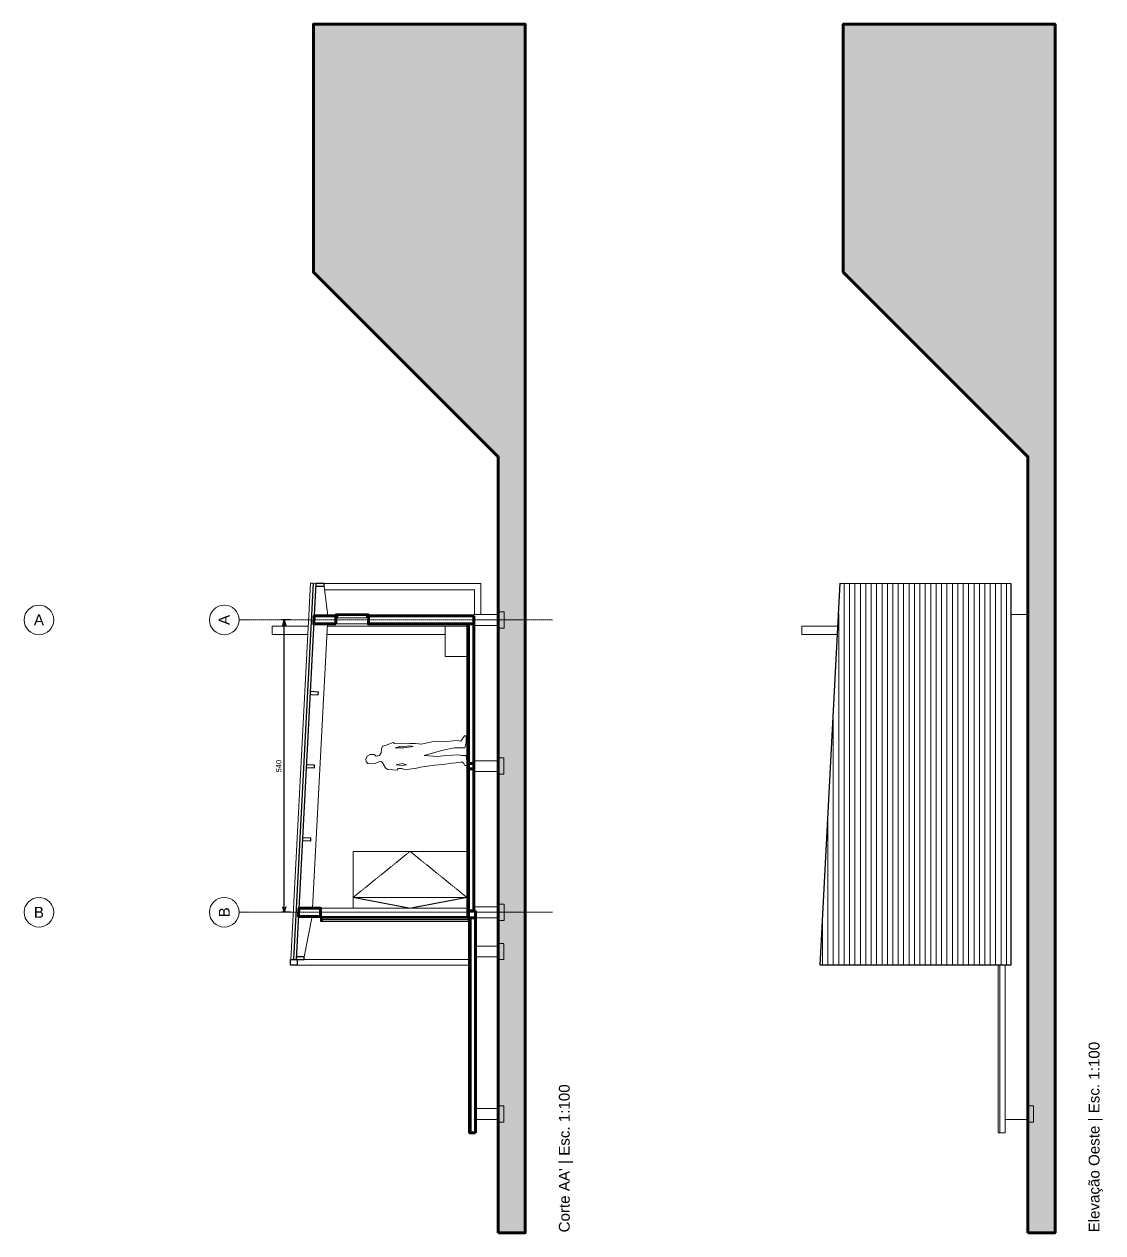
# Model space of a CAD drawing. Header units: metres. Extents: x -541 to 3567, y -3379 to 77.
# Drawn here: x 1574 to 3567, y -2350 to -118 of the extents above; entities that cross this region are included whole.
import ezdxf

# ---------------------------------------------------------------- set-up
doc = ezdxf.new("R2010")
doc.units = ezdxf.units.M
doc.header["$LTSCALE"] = 0.2
doc.header["$PDMODE"] = 3
doc.linetypes.add('ACAD_ISO10W100', pattern=[18, 12, -3, 0, -3])
doc.linetypes.add('HIDDEN2', pattern=[4.7625, 3.175, -1.5875])
doc.layers.add('COTAS E ANOTAÇÕES', color=150, linetype='Continuous')
for name, color, linetype, lineweight in [('EIXOS', 8, 'ACAD_ISO10W100', 9), ('EQUIP', 61, 'Continuous', 9), ('HACH_LINHAS', 8, 'Continuous', 9), ('HACH_SÓLIDAS', 252, 'Continuous', 9), ('LINHA FINA', 1, 'Continuous', 9), ('LINHA GROSSA', 6, 'Continuous', 60), ('LINHA MÉDIA', 3, 'Continuous', 30), ('PROJEÇAO', 30, 'HIDDEN2', 9)]:
    doc.layers.add(name, color=color, linetype=linetype, lineweight=lineweight)
doc.styles.add('0E1 2mm', font='arial.ttf', dxfattribs={"height": 2})
doc.styles.get("Standard").update_dxf_attribs({"font": 'arial.ttf'})
doc.dimstyles.get("Standard").update_dxf_attribs({"dimtxt": 10, "dimasz": 10, "dimexe": 5, "dimexo": 5, "dimgap": 5, "dimtad": 1, "dimdec": 0, "dimzin": 0, "dimdsep": 46, "dimtxsty": 'Standard', "dimblk": 'OPEN30', "dimcen": 2, "dimadec": 0, "dimazin": 0, "dimtfac": 1, "dimtdec": 0, "dimtofl": 0, "dimtmove": 0, "dimatfit": 3, "dimfxl": 1, "dimtolj": 1, "dimtzin": 0, "dimarcsym": 0})

# ---------------------------------------------------------------- blocks, each defined once
blk = doc.blocks.new('#Homem02')
at = {"color": 0}
for points in [[(-0.446, 0.046), (-0.48, 0.024), (-0.482, -0.012), (-0.401, -0.012), (-0.296, 0), (-0.297, 0.086), (-0.285, 0.136), (-0.299, 0.369), (-0.313, 0.534), (-0.296, 0.779), (-0.204, 0.456), (-0.154, 0.214), (-0.154, 0.026), (-0.065, 0), (0.065, 0), (0.065, 0.034), (-0.03, 0.098), (-0.018, 0.167), (-0.042, 0.432), (-0.03, 0.581), (-0.089, 0.829), (-0.075, 0.935), (-0.075, 1.043), (-0.066, 1.212), (-0.077, 1.326), (-0.059, 1.348), (-0.103, 1.477), (-0.123, 1.545), (-0.175, 1.565), (-0.247, 1.574), (-0.294, 1.601), (-0.306, 1.665), (-0.277, 1.701), (-0.275, 1.772), (-0.302, 1.827), (-0.356, 1.855), (-0.408, 1.848), (-0.446, 1.82), (-0.452, 1.753), (-0.447, 1.684), (-0.413, 1.613), (-0.409, 1.565), (-0.449, 1.536), (-0.527, 1.491), (-0.552, 1.452), (-0.568, 1.269), (-0.539, 1.266), (-0.539, 1.191), (-0.554, 1.143), (-0.551, 1.045), (-0.533, 0.916), (-0.509, 0.847), (-0.475, 0.587), (-0.461, 0.429), (-0.44, 0.258), (-0.423, 0.121), (-0.416, 0.083)], [(-0.471, 1.106), (-0.478, 1.189), (-0.471, 1.296), (-0.444, 1.185)], [(-0.153, 1.313), (-0.122, 1.201), (-0.128, 1.138), (-0.12, 1.044), (-0.128, 0.981), (-0.153, 1.152)]]:
    blk.add_lwpolyline(points, close=True, dxfattribs=at)
blk = doc.blocks.new('_Open30')
at = {"color": 0, "linetype": 'ByBlock', "lineweight": -2}
for p, q in [((-1, 0.27), (0, 0)), ((0, 0), (-1, -0.27)), ((0, 0), (-1, 0))]:
    blk.add_line(p, q, dxfattribs=at)
blk = doc.blocks.new('*D38')
at = {"layer": 'COTAS E ANOTAÇÕES', "color": 0, "lineweight": -2, "transparency": 16777216}
for p, q in [((2066, -1218.1), (2049.2, -1218.1)), ((2054.2, -1748.1), (2054.2, -1228.1)), ((2066, -1758.1), (2049.2, -1758.1))]:
    blk.add_line(p, q, dxfattribs=at)
at = {"layer": 'Defpoints', "color": 0, "transparency": 16777216}
for p in [(2054.2, -1218.1), (2071, -1218.1), (2071, -1758.1)]:
    blk.add_point(p, dxfattribs=at)
at = {"layer": 'COTAS E ANOTAÇÕES', "color": 0, "lineweight": -2, "transparency": 16777216, "xscale": 10, "yscale": 10, "zscale": 10}
for p, rotation in [((2054.2, -1218.1), 90), ((2054.2, -1758.1), 270)]:
    blk.add_blockref('_Open30', p, dxfattribs=dict(at, rotation=rotation))
at = {"layer": 'COTAS E ANOTAÇÕES', "color": 0, "transparency": 16777216, "insert": (2044.1, -1488.1), "char_height": 10, "attachment_point": 5, "rotation": 90}
blk.add_mtext('\\A1;540', dxfattribs=at)

msp = doc.modelspace()

# ---------------------------------------------------------------- hatches: boundary and pattern name
at = {"layer": 'HACH_LINHAS'}
h = msp.add_hatch(dxfattribs=at)
h.set_pattern_fill('_USER', color=256, scale=10, angle=90, pattern_type=0)
h.set_pattern_definition([(90, (3548.767, -4729.312), (-10, 6e-16), [])])
h.paths.add_polyline_path([(3081.7, -1150.1), (3044.8, -1855.6), (3396.7, -1855.6), (3396.7, -1208.1), (3396.7, -1150.6)])
at = {"layer": 'HACH_SÓLIDAS'}
h = msp.add_hatch(color=7, dxfattribs=at)
h.dxf.hatch_style = 1
h.paths.add_polyline_path([(2449.7, -2350.2), (2449.7, -917), (2108.2, -575.5), (2108.2, -117.7), (2449.7, -117.7), (2499.7, -117.7), (2499.7, -2350.2)])
h = msp.add_hatch(color=7, dxfattribs=at)
h.dxf.hatch_style = 1
h.paths.add_polyline_path([(3428.5, -2350.2), (3428.5, -917), (3087.1, -575.5), (3087.1, -117.7), (3428.5, -117.7), (3478.5, -117.7), (3478.5, -2350.2)])

# ---------------------------------------------------------------- linework, layer by layer
at = {"layer": 'EIXOS'}
for points in [[(2549.7, -1218.1), (1971, -1218.1)], [(2549.7, -1758.1), (1971, -1758.1)]]:
    msp.add_lwpolyline(points, dxfattribs=at)
at = {"layer": 'EIXOS', "linetype": 'Continuous'}
for centre, radius in [((1601, -1218.1), 27.3), ((1943.5, -1218.1), 27.4), ((1601, -1758.1), 27.3), ((1943.5, -1758.1), 27.4)]:
    msp.add_circle(centre, radius, dxfattribs=at)
at = {"layer": 'EQUIP'}
for points in [[(2097.9, -1244.9), (2031.7, -1244.9), (2031.7, -1244.9), (2031.7, -1229.9), (2098.6, -1229.9)], [(2351.7, -1244.9), (2132.9, -1244.9)], [(2133.7, -1229.9), (2351.7, -1229.9), (2351.7, -1244.9)], [(2391.7, -1285.6), (2351.7, -1285.6), (2351.7, -1229.9), (2391.7, -1229.9), (2391.7, -1285.6)]]:
    msp.add_lwpolyline(points, dxfattribs=at)
at = {"layer": 'LINHA FINA'}
for p, q in [((2206.7, -1214.4), (2152.7, -1214.4)), ((2203.7, -1206.9), (2155.7, -1206.9)), ((2155.7, -1209.9), (2203.7, -1209.9)), ((2391.7, -1765.6), (2127.4, -1765.6)), ((2127.4, -1768.6), (2391.7, -1768.6))]:
    msp.add_line(p, q, dxfattribs=at)
for points in [[(2102.8, -1150.1), (2066.4, -1845.6)], [(2102.8, -1150.1), (2107.8, -1150.4)], [(2107.8, -1150.4), (2112.8, -1150.6)], [(2134.7, -1210.6), (2127.8, -1155.6), (2112.5, -1155.6), (2109.7, -1210.6), (2134.7, -1210.6)], [(2112.8, -1150.6), (2407.8, -1150.6), (2417.8, -1150.6), (2417.8, -1208.1)], [(3091.7, -1150.6), (3386.7, -1150.6), (3396.7, -1150.6), (3396.7, -1208.1)], [(2128.6, -1162.6), (2405.8, -1162.6), (2405.8, -1208.1)], [(2133.9, -1225.6), (2106.4, -1750.6)], [(2149.7, -1225.6), (2209.7, -1225.6)], [(2394.7, -1765.6), (2391.7, -1765.6), (2391.7, -1225.6), (2394.7, -1225.6), (2394.7, -1765.6)], [(3386.5, -2140.6), (3428.5, -2140.6), (3428.5, -1208.1), (3396.7, -1208.1), (3396.7, -1855.6), (3386.5, -1855.6), (3386.5, -2140.6)], [(3076.7, -1244.9), (3010.5, -1244.9), (3010.5, -1244.9), (3010.5, -1229.9), (3077.5, -1229.9)], [(2391.7, -1750.6), (2181.7, -1750.6), (2181.7, -1645.6), (2391.7, -1645.6)], [(2391.7, -1765.6), (2121.4, -1765.6), (2121.4, -1750.6), (2391.7, -1750.6), (2391.7, -1765.6)], [(2105.6, -1765.5), (2091.3, -1840.6), (2076.6, -1840.6), (2080.6, -1765.6), (2105.6, -1765.5)], [(2105.6, -1765.5), (2105.6, -1765.6)], [(2397.7, -2165.6), (2394.7, -2165.6), (2394.7, -1768.1), (2397.7, -1768.1), (2397.7, -2165.6), (2394.7, -2165.6)], [(2077.9, -1845.6), (2394.7, -1845.6)], [(2077.9, -1855.6), (2394.7, -1855.6)], [(2394.7, -1855.6), (2077.9, -1855.6)], [(3056.8, -1855.6), (3373.5, -1855.6)], [(3373.5, -1855.6), (3056.8, -1855.6)], [(3376.5, -2165.6), (3373.5, -2165.6), (3373.5, -1855.6)], [(3376.5, -1855.6), (3376.5, -2165.6), (3373.5, -2165.6)], [(3376.5, -1855.6), (3376.5, -2165.6), (3386.5, -2165.6)], [(3386.5, -2165.6), (3386.5, -1855.6)]]:
    msp.add_lwpolyline(points, dxfattribs=at)
for points in [[(2449.7, -1228.1), (2449.7, -1208.1), (2404.7, -1208.1), (2404.7, -1228.1)], [(2449.7, -1498.1), (2449.7, -1478.1), (2404.7, -1478.1), (2404.7, -1498.1)], [(2407.7, -1748.1), (2449.7, -1748.1), (2449.7, -1768.1), (2407.7, -1768.1), (2407.7, -1755.6), (2404.7, -1755.6), (2404.7, -1748.1)], [(2124.4, -1768.6), (2124.4, -1771.6), (2394.7, -1771.6), (2394.7, -1768.6)], [(2449.7, -1840.6), (2449.7, -1820.6), (2407.7, -1820.6), (2407.7, -1840.6)], [(2449.7, -2140.6), (2449.7, -2120.6), (2407.7, -2120.6), (2407.7, -2140.6)]]:
    msp.add_lwpolyline(points, close=True, dxfattribs=at)
at = {"layer": 'LINHA GROSSA'}
for points in [[(2449.7, -2350.2), (2449.7, -917), (2108.2, -575.5), (2108.2, -117.7), (2449.7, -117.7), (2499.7, -117.7), (2499.7, -2350.2), (2449.7, -2350.2)], [(3428.5, -2350.2), (3428.5, -917), (3087.1, -575.5), (3087.1, -117.7), (3428.5, -117.7), (3478.5, -117.7), (3478.5, -2350.2), (3428.5, -2350.2)], [(2149.7, -1225.6), (2108.9, -1225.6), (2109.7, -1210.6), (2149.7, -1210.6), (2149.7, -1225.6)], [(2404.7, -1210.6), (2209.7, -1210.6), (2209.7, -1225.6), (2404.7, -1225.6), (2404.7, -1210.6)], [(2404.7, -1755.6), (2404.7, -1225.6), (2394.7, -1225.6), (2394.7, -1755.6), (2404.7, -1755.6)], [(2404.7, -1483.1), (2404.7, -1493.1), (2404.7, -1493.1), (2394.7, -1493.1), (2394.7, -1483.1), (2404.7, -1483.1)], [(2121.4, -1765.6), (2080.6, -1765.6), (2081.4, -1750.6), (2121.4, -1750.6), (2121.4, -1765.6)], [(2407.7, -1755.6), (2407.7, -1768.1), (2407.7, -1768.1), (2394.7, -1768.1), (2394.7, -1755.6), (2407.7, -1755.6)], [(2407.7, -2165.6), (2407.7, -1768.1), (2397.7, -1768.1), (2397.7, -2165.6), (2407.7, -2165.6)]]:
    msp.add_lwpolyline(points, dxfattribs=at)
at = {"layer": 'LINHA MÉDIA', "linetype": 'Continuous'}
for p, q in [((2152.7, -1206.9), (2155.7, -1206.9)), ((2155.7, -1209.9), (2152.7, -1209.9)), ((2155.7, -1206.9), (2155.7, -1209.9)), ((2155.7, -1208.4), (2203.7, -1208.4)), ((2203.7, -1206.9), (2206.7, -1206.9)), ((2203.7, -1209.9), (2203.7, -1206.9)), ((2206.7, -1209.9), (2203.7, -1209.9)), ((2206.7, -1209.9), (2206.7, -1209.9)), ((2124.4, -1765.6), (2127.4, -1765.6)), ((2127.4, -1768.6), (2124.4, -1768.6)), ((2127.4, -1765.6), (2127.4, -1768.6)), ((2127.4, -1767.1), (2391.7, -1767.1)), ((2391.7, -1765.6), (2394.7, -1765.6)), ((2391.7, -1768.6), (2391.7, -1765.6)), ((2394.7, -1768.6), (2391.7, -1768.6)), ((2394.7, -1768.6), (2394.7, -1768.6))]:
    msp.add_line(p, q, dxfattribs=at)
at = {"layer": 'LINHA MÉDIA'}
for points in [[(2107.8, -1150.4), (2071.4, -1845.6)], [(2112.8, -1150.6), (2076.4, -1845.6)], [(2112.5, -1155.6), (2127.8, -1155.6), (2127.8, -1150.6), (2112.8, -1150.6), (2112.5, -1155.6)], [(3044.8, -1855.6), (3081.7, -1150.1), (3396.7, -1150.6), (3396.7, -1855.6), (3044.8, -1855.6)], [(2149.7, -1214.4), (2149.7, -1206.9), (2152.7, -1206.9), (2152.7, -1214.4), (2149.7, -1214.4)], [(2206.7, -1214.4), (2206.7, -1206.9), (2209.7, -1206.9), (2209.7, -1214.4), (2206.7, -1214.4)], [(2102.1, -1355.6), (2117.2, -1356.4), (2117.5, -1351.4), (2102.3, -1350.6), (2102.1, -1355.6)], [(2095, -1490.6), (2110.2, -1491.4), (2110.4, -1486.4), (2095.2, -1485.6), (2095, -1490.6)], [(2087.9, -1625.6), (2103.1, -1626.4), (2103.4, -1621.4), (2088.2, -1620.6), (2087.9, -1625.6)], [(2065.9, -1855.6), (2065.9, -1845.6), (2077.9, -1845.6), (2077.9, -1850.6), (2077.9, -1855.6), (2065.9, -1855.6)], [(2076.4, -1845.6), (2091.3, -1845.6), (2091.3, -1840.6), (2076.6, -1840.6), (2076.4, -1845.6)]]:
    msp.add_lwpolyline(points, dxfattribs=at)
for points in [[(2124.4, -1774.6), (2124.4, -1765.6), (2121.4, -1765.6), (2121.4, -1774.6)], [(2394.7, -1774.6), (2394.7, -1771.6), (2124.4, -1771.6), (2124.4, -1774.6)]]:
    msp.add_lwpolyline(points, close=True, dxfattribs=at)
at = {"layer": 'PROJEÇAO', "color": 253}
for points in [[(2450.7, -1233.1), (2460.7, -1233.1), (2460.7, -1203.1), (2450.7, -1203.1)], [(2449.7, -1503.1), (2459.7, -1503.1), (2459.7, -1473.1), (2449.7, -1473.1)], [(2450.7, -1773.1), (2460.7, -1773.1), (2460.7, -1743.1), (2450.7, -1743.1)], [(2449.7, -1845.6), (2459.7, -1845.6), (2459.7, -1815.6), (2449.7, -1815.6)], [(2449.7, -2145.6), (2459.7, -2145.6), (2459.7, -2115.6), (2449.7, -2115.6)], [(3428.5, -2145.6), (3438.5, -2145.6), (3438.5, -2115.6), (3428.5, -2115.6)]]:
    msp.add_lwpolyline(points, dxfattribs=at)
at = {"layer": 'PROJEÇAO'}
for points in [[(2181.7, -1730.6), (2286.7, -1645.6), (2391.7, -1730.6), (2286.7, -1750.6), (2181.7, -1730.6)], [(2181.7, -1730.6), (2391.7, -1730.6)]]:
    msp.add_lwpolyline(points, dxfattribs=at)

# ---------------------------------------------------------------- block references
at = {"layer": 'LINHA FINA', "xscale": 99.99999999999737, "yscale": 99.99999999999737, "zscale": 99.99999999999737, "rotation": 90}
msp.add_blockref('#Homem02', (2390.5, -1438.9), dxfattribs=at)

# ---------------------------------------------------------------- texts
at = {"layer": 'COTAS E ANOTAÇÕES', "char_height": 20, "attachment_point": 1, "rotation": 90, "style": '0E1 2mm'}
for s, width, insert in [('Elevação Oeste | Esc. 1:100', 458.032, (3540.6, -2349.4)), ("Corte AA' | Esc. 1:100", 590.581, (2561.7, -2349.4))]:
    msp.add_mtext_dynamic_manual_height_columns(s, width=width, gutter_width=1, heights=[0], dxfattribs=dict(at, insert=insert))
at = {"layer": 'EIXOS', "linetype": 'Continuous', "char_height": 20, "attachment_point": 5, "style": '0E1 2mm'}
for s, insert in [('A', (1601, -1217.9)), ('B', (1601, -1758.1))]:
    msp.add_mtext_dynamic_manual_height_columns(s, width=0.299, gutter_width=1, heights=[0], dxfattribs=dict(at, insert=insert))
at = {"layer": 'EIXOS', "linetype": 'Continuous', "char_height": 20, "attachment_point": 5, "rotation": 90, "style": '0E1 2mm'}
for s, insert in [('A', (1943.3, -1218.1)), ('B', (1943.5, -1758.1))]:
    msp.add_mtext_dynamic_manual_height_columns(s, width=0.299, gutter_width=1, heights=[0], dxfattribs=dict(at, insert=insert))

# ---------------------------------------------------------------- dimensions: what is measured, and where the dimension line sits
at = {"layer": 'COTAS E ANOTAÇÕES'}
dim = msp.add_linear_dim(base=(2054.2, -1218.1), p1=(2071, -1758.1), p2=(2071, -1218.1), angle=90, dimstyle='Standard', dxfattribs=at)
dim.commit()
dim.dimension.update_dxf_attribs({"geometry": '*D38', "text_midpoint": (2044.1, -1488.1)})

doc.saveas('drawing.dxf')
